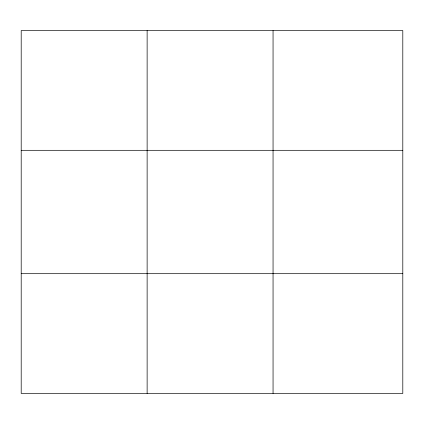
<?xml version="1.0" encoding="UTF-8"?>
<svg xmlns="http://www.w3.org/2000/svg" width="424" height="424" viewBox="0 0 424 424"><rect width="100%" height="100%" fill="white"/><g stroke="black" fill="none" stroke-linecap="round" stroke-linejoin="round"><path stroke-width="0.64" d="M147.128 30.57L147.128 393.43M273.056 30.57L273.056 393.43M402.8 150.313L402.8 30.57L21.2 30.57L21.2 393.43L402.8 393.43L402.8 150.313L21.2 150.313M21.2 273.687L402.8 273.687"/></g></svg>
